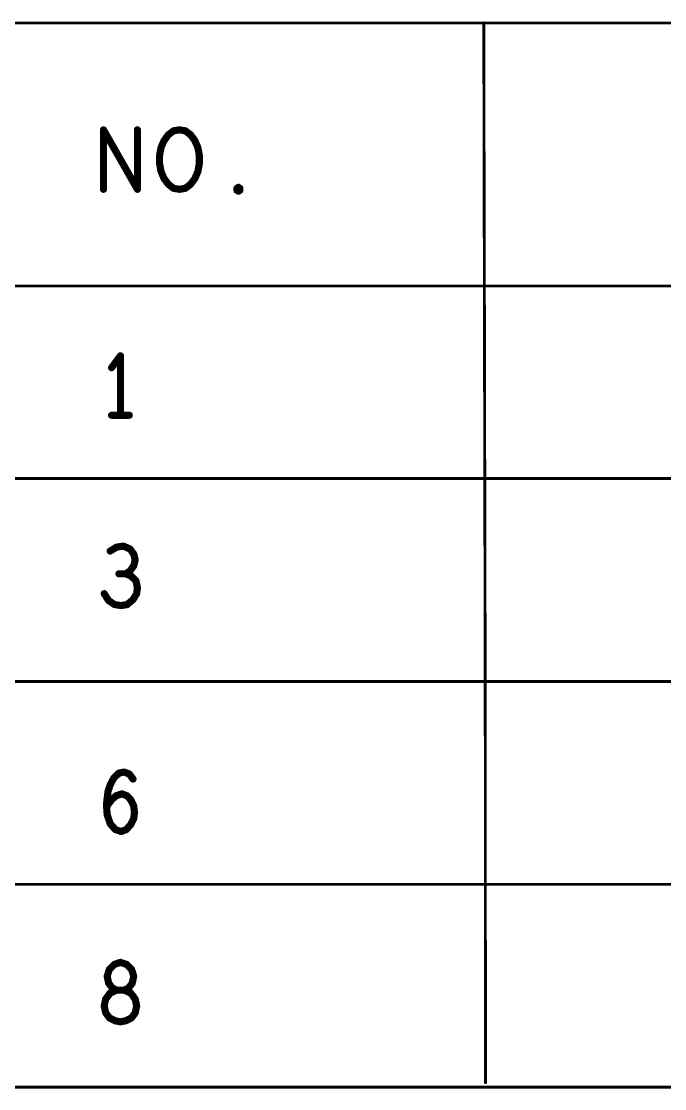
# Model space of a CAD drawing. Extents: x -14.2 to 19.9, y -5.2 to 16.9.
# Drawn here: x -11.257 to -9.905, y 4.398 to 6.641 of the extents above; entities that cross this region are included whole.
import ezdxf

# ---------------------------------------------------------------- set-up
doc = ezdxf.new("R2010")
doc.units = 0
doc.layers.get('0').update_dxf_attribs({"linetype": 'CONTINUOUS'})
doc.layers.add('FAB', color=2, linetype='CONTINUOUS')

# ---------------------------------------------------------------- blocks, each defined once
blk = doc.blocks.new('ROUND_1')
at = {"const_width": 0.003}
blk.add_lwpolyline([(-0.0015, 0, 1), (0.0015, 0, 1)], format="xyb", close=True, dxfattribs=at)
blk = doc.blocks.new('ROUND_105')
at = {"const_width": 0.0075}
blk.add_lwpolyline([(-0.00375, 0, 1), (0.00375, 0, 1)], format="xyb", close=True, dxfattribs=at)

msp = doc.modelspace()

# ---------------------------------------------------------------- linework, layer by layer
at = {"layer": 'FAB'}
for points, const_width in [([(-10.2849, 6.6381), (-10.2819, 5.2527)], 0.006), ([(-1.9748, 6.6377), (-12.3898, 6.6377)], 0.006), ([(-11.0842, 6.2881), (-11.0842, 6.4131)], 0.015), ([(-11.0842, 6.4131), (-11.0129, 6.2881)], 0.015), ([(-11.0129, 6.2881), (-11.0129, 6.4131)], 0.015), ([(-10.9478, 6.4027), (-10.937, 6.411)], 0.015), ([(-10.937, 6.411), (-10.9246, 6.4131)], 0.015), ([(-10.9246, 6.4131), (-10.9122, 6.411)], 0.015), ([(-10.9122, 6.411), (-10.9013, 6.4027)], 0.015), ([(-10.9633, 6.3756), (-10.9571, 6.3902)], 0.015), ([(-10.9571, 6.3902), (-10.9478, 6.4027)], 0.015), ([(-10.9013, 6.4027), (-10.892, 6.3902)], 0.015), ([(-10.892, 6.3902), (-10.8858, 6.3756)], 0.015), ([(-10.9664, 6.359), (-10.9633, 6.3756)], 0.015), ([(-10.8858, 6.3756), (-10.8827, 6.359)], 0.015), ([(-10.9664, 6.3423), (-10.9664, 6.359)], 0.015), ([(-10.9633, 6.3256), (-10.9664, 6.3423)], 0.015), ([(-10.8827, 6.3423), (-10.8858, 6.3256)], 0.015), ([(-10.8827, 6.359), (-10.8827, 6.3423)], 0.015), ([(-10.9571, 6.311), (-10.9633, 6.3256)], 0.015), ([(-10.8858, 6.3256), (-10.892, 6.311)], 0.015), ([(-10.9478, 6.2985), (-10.9571, 6.311)], 0.015), ([(-10.937, 6.2902), (-10.9478, 6.2985)], 0.015), ([(-10.9013, 6.2985), (-10.9122, 6.2902)], 0.015), ([(-10.892, 6.311), (-10.9013, 6.2985)], 0.015), ([(-10.9246, 6.2881), (-10.937, 6.2902)], 0.015), ([(-10.9122, 6.2902), (-10.9246, 6.2881)], 0.015), ([(-10.8037, 6.2902), (-10.8006, 6.2923)], 0.015), ([(-10.8037, 6.286), (-10.8037, 6.2902)], 0.015), ([(-10.8006, 6.284), (-10.8037, 6.286)], 0.015), ([(-10.8006, 6.2923), (-10.7975, 6.2902)], 0.015), ([(-10.7975, 6.286), (-10.8006, 6.284)], 0.015), ([(-10.7975, 6.2902), (-10.7975, 6.286)], 0.015), ([(-12.3866, 6.0848), (-1.9736, 6.0848)], 0.006), ([(-11.0486, 5.9381), (-11.0672, 5.9131)], 0.015), ([(-11.0486, 5.8131), (-11.0486, 5.9381)], 0.015), ([(-11.0672, 5.8131), (-11.03, 5.8131)], 0.015), ([(-12.3806, 5.6801), (-1.9696, 5.6801)], 0.006), ([(-11.0563, 5.536), (-11.0703, 5.5277)], 0.015), ([(-11.0424, 5.5381), (-11.0563, 5.536)], 0.015), ([(-11.0284, 5.5319), (-11.0424, 5.5381)], 0.015), ([(-11.0207, 5.5215), (-11.0284, 5.5319)], 0.015), ([(-11.0176, 5.509), (-11.0207, 5.5215)], 0.015), ([(-11.0284, 5.486), (-11.0207, 5.4965)], 0.015), ([(-11.0207, 5.4965), (-11.0176, 5.509)], 0.015), ([(-11.0377, 5.4798), (-11.0517, 5.4798)], 0.015), ([(-11.0377, 5.4798), (-11.0284, 5.486)], 0.015), ([(-11.0269, 5.4756), (-11.0377, 5.4798)], 0.015), ([(-11.016, 5.4652), (-11.0269, 5.4756)], 0.015), ([(-11.0129, 5.4506), (-11.016, 5.4652)], 0.015), ([(-11.0145, 5.4381), (-11.0129, 5.4506)], 0.015), ([(-11.0827, 5.4381), (-11.0734, 5.4235)], 0.015), ([(-11.0734, 5.4235), (-11.061, 5.4152)], 0.015), ([(-11.0346, 5.4152), (-11.0222, 5.4256)], 0.015), ([(-11.0222, 5.4256), (-11.0145, 5.4381)], 0.015), ([(-11.061, 5.4152), (-11.047, 5.4131)], 0.015), ([(-11.047, 5.4131), (-11.0346, 5.4152)], 0.015), ([(-12.3924, 5.2536), (-1.9714, 5.2536)], 0.006), ([(-10.2819, 5.2527), (-10.2813, 4.4101)], 0.006), ([(-11.0517, 5.061), (-11.0408, 5.0631)], 0.015), ([(-11.0408, 5.0631), (-11.03, 5.059)], 0.015), ([(-11.0703, 5.036), (-11.0625, 5.0506)], 0.015), ([(-11.0625, 5.0506), (-11.0517, 5.061)], 0.015), ([(-11.03, 5.059), (-11.0222, 5.0485)], 0.015), ([(-11.078, 4.9944), (-11.0749, 5.0215)], 0.015), ([(-11.0749, 5.0215), (-11.0703, 5.036)], 0.015), ([(-11.078, 4.9902), (-11.0672, 5.0048)], 0.015), ([(-11.0672, 5.0048), (-11.0579, 5.0131)], 0.015), ([(-11.0579, 5.0131), (-11.0455, 5.0173)], 0.015), ([(-11.0455, 5.0173), (-11.0346, 5.0131)], 0.015), ([(-11.0346, 5.0131), (-11.0269, 5.0048)], 0.015), ([(-11.0269, 5.0048), (-11.0207, 4.9923)], 0.015), ([(-11.0765, 4.9735), (-11.078, 4.9944)], 0.015), ([(-11.0703, 4.9548), (-11.0765, 4.9735)], 0.015), ([(-11.0207, 4.9923), (-11.0191, 4.9777)], 0.015), ([(-11.0191, 4.9777), (-11.0207, 4.9652)], 0.015), ([(-11.0594, 4.9423), (-11.0703, 4.9548)], 0.015), ([(-11.0269, 4.9527), (-11.0362, 4.9423)], 0.015), ([(-11.0207, 4.9652), (-11.0269, 4.9527)], 0.015), ([(-11.047, 4.9381), (-11.0594, 4.9423)], 0.015), ([(-11.0362, 4.9423), (-11.047, 4.9381)], 0.015), ([(-12.3924, 4.8271), (-1.9714, 4.8271)], 0.006), ([(-11.0718, 4.6485), (-11.061, 4.659)], 0.015), ([(-11.061, 4.659), (-11.0486, 4.6631)], 0.015), ([(-11.0486, 4.6631), (-11.0362, 4.659)], 0.015), ([(-11.0362, 4.659), (-11.0253, 4.6485)], 0.015), ([(-11.0765, 4.634), (-11.0718, 4.6485)], 0.015), ([(-11.0253, 4.6485), (-11.0207, 4.634)], 0.015), ([(-11.0734, 4.6194), (-11.0765, 4.634)], 0.015), ([(-11.0656, 4.609), (-11.0734, 4.6194)], 0.015), ([(-11.0238, 4.6194), (-11.0315, 4.609)], 0.015), ([(-11.0207, 4.634), (-11.0238, 4.6194)], 0.015), ([(-11.0703, 4.5985), (-11.0796, 4.586)], 0.015), ([(-11.0563, 4.6048), (-11.0703, 4.5985)], 0.015), ([(-11.0563, 4.6048), (-11.0656, 4.609)], 0.015), ([(-11.0408, 4.6048), (-11.0563, 4.6048)], 0.015), ([(-11.0408, 4.6048), (-11.0563, 4.6048)], 0.015), ([(-11.0315, 4.609), (-11.0408, 4.6048)], 0.015), ([(-11.0269, 4.5985), (-11.0408, 4.6048)], 0.015), ([(-11.0176, 4.586), (-11.0269, 4.5985)], 0.015), ([(-11.0796, 4.586), (-11.0827, 4.5715)], 0.015), ([(-11.0827, 4.5715), (-11.0796, 4.5569)], 0.015), ([(-11.0145, 4.5715), (-11.0176, 4.586)], 0.015), ([(-11.0176, 4.5569), (-11.0145, 4.5715)], 0.015), ([(-11.0796, 4.5569), (-11.0718, 4.5465)], 0.015), ([(-11.0253, 4.5465), (-11.0176, 4.5569)], 0.015), ([(-11.0718, 4.5465), (-11.0594, 4.5402)], 0.015), ([(-11.0594, 4.5402), (-11.0486, 4.5381)], 0.015), ([(-11.0486, 4.5381), (-11.0377, 4.5402)], 0.015), ([(-11.0377, 4.5402), (-11.0253, 4.5465)], 0.015), ([(-12.3924, 4.4006), (-1.9724, 4.4006)], 0.006)]:
    msp.add_lwpolyline(points, dxfattribs=dict(at, const_width=const_width))

# ---------------------------------------------------------------- block references
for name, p in [('ROUND_1', (-10.2849, 6.6381)), ('ROUND_105', (-11.0842, 6.4131)), ('ROUND_105', (-11.0842, 6.4131)), ('ROUND_105', (-11.0129, 6.4131)), ('ROUND_105', (-10.937, 6.411)), ('ROUND_105', (-10.937, 6.411)), ('ROUND_105', (-10.9246, 6.4131)), ('ROUND_105', (-10.9246, 6.4131)), ('ROUND_105', (-10.9122, 6.411)), ('ROUND_105', (-10.9122, 6.411)), ('ROUND_105', (-10.9571, 6.3902)), ('ROUND_105', (-10.9571, 6.3902)), ('ROUND_105', (-10.9478, 6.4027)), ('ROUND_105', (-10.9478, 6.4027)), ('ROUND_105', (-10.9013, 6.4027)), ('ROUND_105', (-10.9013, 6.4027)), ('ROUND_105', (-10.892, 6.3902)), ('ROUND_105', (-10.892, 6.3902)), ('ROUND_105', (-10.9633, 6.3756)), ('ROUND_105', (-10.9633, 6.3756)), ('ROUND_105', (-10.8858, 6.3756)), ('ROUND_105', (-10.8858, 6.3756)), ('ROUND_105', (-10.9664, 6.359)), ('ROUND_105', (-10.9664, 6.359)), ('ROUND_105', (-10.9664, 6.3423)), ('ROUND_105', (-10.9664, 6.3423)), ('ROUND_105', (-10.8827, 6.359)), ('ROUND_105', (-10.8827, 6.359)), ('ROUND_105', (-10.8827, 6.3423)), ('ROUND_105', (-10.8827, 6.3423)), ('ROUND_105', (-10.9633, 6.3256)), ('ROUND_105', (-10.9633, 6.3256)), ('ROUND_105', (-10.8858, 6.3256)), ('ROUND_105', (-10.8858, 6.3256)), ('ROUND_105', (-10.9571, 6.311)), ('ROUND_105', (-10.9571, 6.311)), ('ROUND_105', (-10.9478, 6.2985)), ('ROUND_105', (-10.9478, 6.2985)), ('ROUND_105', (-10.9013, 6.2985)), ('ROUND_105', (-10.9013, 6.2985)), ('ROUND_105', (-10.892, 6.311)), ('ROUND_105', (-10.892, 6.311)), ('ROUND_105', (-11.0842, 6.2881)), ('ROUND_105', (-11.0129, 6.2881)), ('ROUND_105', (-11.0129, 6.2881)), ('ROUND_105', (-10.937, 6.2902)), ('ROUND_105', (-10.937, 6.2902)), ('ROUND_105', (-10.9246, 6.2881)), ('ROUND_105', (-10.9246, 6.2881)), ('ROUND_105', (-10.9122, 6.2902)), ('ROUND_105', (-10.9122, 6.2902)), ('ROUND_105', (-10.8037, 6.2902)), ('ROUND_105', (-10.8037, 6.2902)), ('ROUND_105', (-10.8037, 6.286)), ('ROUND_105', (-10.8037, 6.286)), ('ROUND_105', (-10.8006, 6.2923)), ('ROUND_105', (-10.8006, 6.2923)), ('ROUND_105', (-10.8006, 6.284)), ('ROUND_105', (-10.8006, 6.284)), ('ROUND_105', (-10.7975, 6.2902)), ('ROUND_105', (-10.7975, 6.2902)), ('ROUND_105', (-10.7975, 6.286)), ('ROUND_105', (-10.7975, 6.286)), ('ROUND_105', (-11.0486, 5.9381)), ('ROUND_105', (-11.0486, 5.9381)), ('ROUND_105', (-11.0672, 5.9131)), ('ROUND_105', (-11.0672, 5.8131)), ('ROUND_105', (-11.0486, 5.8131)), ('ROUND_105', (-11.03, 5.8131)), ('ROUND_105', (-11.0563, 5.536)), ('ROUND_105', (-11.0563, 5.536)), ('ROUND_105', (-11.0424, 5.5381)), ('ROUND_105', (-11.0424, 5.5381)), ('ROUND_105', (-11.0703, 5.5277)), ('ROUND_105', (-11.0284, 5.5319)), ('ROUND_105', (-11.0284, 5.5319)), ('ROUND_105', (-11.0207, 5.5215)), ('ROUND_105', (-11.0207, 5.5215)), ('ROUND_105', (-11.0207, 5.4965)), ('ROUND_105', (-11.0207, 5.4965)), ('ROUND_105', (-11.0176, 5.509)), ('ROUND_105', (-11.0176, 5.509)), ('ROUND_105', (-11.0517, 5.4798)), ('ROUND_105', (-11.0377, 5.4798)), ('ROUND_105', (-11.0377, 5.4798)), ('ROUND_105', (-11.0377, 5.4798)), ('ROUND_105', (-11.0284, 5.486)), ('ROUND_105', (-11.0284, 5.486)), ('ROUND_105', (-11.0269, 5.4756)), ('ROUND_105', (-11.0269, 5.4756)), ('ROUND_105', (-11.016, 5.4652)), ('ROUND_105', (-11.016, 5.4652)), ('ROUND_105', (-11.0129, 5.4506)), ('ROUND_105', (-11.0129, 5.4506)), ('ROUND_105', (-11.0827, 5.4381)), ('ROUND_105', (-11.0734, 5.4235)), ('ROUND_105', (-11.0734, 5.4235)), ('ROUND_105', (-11.0222, 5.4256)), ('ROUND_105', (-11.0222, 5.4256)), ('ROUND_105', (-11.0145, 5.4381)), ('ROUND_105', (-11.0145, 5.4381)), ('ROUND_105', (-11.061, 5.4152)), ('ROUND_105', (-11.061, 5.4152)), ('ROUND_105', (-11.047, 5.4131)), ('ROUND_105', (-11.047, 5.4131)), ('ROUND_105', (-11.0346, 5.4152)), ('ROUND_105', (-11.0346, 5.4152)), ('ROUND_1', (-10.2819, 5.2527)), ('ROUND_1', (-10.2819, 5.2527)), ('ROUND_105', (-11.0408, 5.0631)), ('ROUND_105', (-11.0408, 5.0631)), ('ROUND_105', (-11.0625, 5.0506)), ('ROUND_105', (-11.0625, 5.0506)), ('ROUND_105', (-11.0517, 5.061)), ('ROUND_105', (-11.0517, 5.061)), ('ROUND_105', (-11.03, 5.059)), ('ROUND_105', (-11.03, 5.059)), ('ROUND_105', (-11.0222, 5.0485)), ('ROUND_105', (-11.0749, 5.0215)), ('ROUND_105', (-11.0749, 5.0215)), ('ROUND_105', (-11.0703, 5.036)), ('ROUND_105', (-11.0703, 5.036)), ('ROUND_105', (-11.0672, 5.0048)), ('ROUND_105', (-11.0672, 5.0048)), ('ROUND_105', (-11.0579, 5.0131)), ('ROUND_105', (-11.0579, 5.0131)), ('ROUND_105', (-11.0455, 5.0173)), ('ROUND_105', (-11.0455, 5.0173)), ('ROUND_105', (-11.0346, 5.0131)), ('ROUND_105', (-11.0346, 5.0131)), ('ROUND_105', (-11.0269, 5.0048)), ('ROUND_105', (-11.0269, 5.0048)), ('ROUND_105', (-11.078, 4.9944)), ('ROUND_105', (-11.078, 4.9944)), ('ROUND_105', (-11.078, 4.9902)), ('ROUND_105', (-11.0765, 4.9735)), ('ROUND_105', (-11.0765, 4.9735)), ('ROUND_105', (-11.0207, 4.9923)), ('ROUND_105', (-11.0207, 4.9923)), ('ROUND_105', (-11.0191, 4.9777)), ('ROUND_105', (-11.0191, 4.9777)), ('ROUND_105', (-11.0703, 4.9548)), ('ROUND_105', (-11.0703, 4.9548)), ('ROUND_105', (-11.0269, 4.9527)), ('ROUND_105', (-11.0269, 4.9527)), ('ROUND_105', (-11.0207, 4.9652)), ('ROUND_105', (-11.0207, 4.9652)), ('ROUND_105', (-11.0594, 4.9423)), ('ROUND_105', (-11.0594, 4.9423)), ('ROUND_105', (-11.047, 4.9381)), ('ROUND_105', (-11.047, 4.9381)), ('ROUND_105', (-11.0362, 4.9423)), ('ROUND_105', (-11.0362, 4.9423)), ('ROUND_105', (-11.061, 4.659)), ('ROUND_105', (-11.061, 4.659)), ('ROUND_105', (-11.0486, 4.6631)), ('ROUND_105', (-11.0486, 4.6631)), ('ROUND_105', (-11.0362, 4.659)), ('ROUND_105', (-11.0362, 4.659)), ('ROUND_105', (-11.0718, 4.6485)), ('ROUND_105', (-11.0718, 4.6485)), ('ROUND_105', (-11.0253, 4.6485)), ('ROUND_105', (-11.0253, 4.6485)), ('ROUND_105', (-11.0765, 4.634)), ('ROUND_105', (-11.0765, 4.634)), ('ROUND_105', (-11.0734, 4.6194)), ('ROUND_105', (-11.0734, 4.6194)), ('ROUND_105', (-11.0238, 4.6194)), ('ROUND_105', (-11.0238, 4.6194)), ('ROUND_105', (-11.0207, 4.634)), ('ROUND_105', (-11.0207, 4.634)), ('ROUND_105', (-11.0703, 4.5985)), ('ROUND_105', (-11.0703, 4.5985)), ('ROUND_105', (-11.0656, 4.609)), ('ROUND_105', (-11.0656, 4.609)), ('ROUND_105', (-11.0563, 4.6048)), ('ROUND_105', (-11.0563, 4.6048)), ('ROUND_105', (-11.0563, 4.6048)), ('ROUND_105', (-11.0563, 4.6048)), ('ROUND_105', (-11.0408, 4.6048)), ('ROUND_105', (-11.0408, 4.6048)), ('ROUND_105', (-11.0408, 4.6048)), ('ROUND_105', (-11.0408, 4.6048)), ('ROUND_105', (-11.0315, 4.609)), ('ROUND_105', (-11.0315, 4.609)), ('ROUND_105', (-11.0269, 4.5985)), ('ROUND_105', (-11.0269, 4.5985)), ('ROUND_105', (-11.0827, 4.5715)), ('ROUND_105', (-11.0827, 4.5715)), ('ROUND_105', (-11.0796, 4.586)), ('ROUND_105', (-11.0796, 4.586)), ('ROUND_105', (-11.0176, 4.586)), ('ROUND_105', (-11.0176, 4.586)), ('ROUND_105', (-11.0145, 4.5715)), ('ROUND_105', (-11.0145, 4.5715)), ('ROUND_105', (-11.0796, 4.5569)), ('ROUND_105', (-11.0796, 4.5569)), ('ROUND_105', (-11.0176, 4.5569)), ('ROUND_105', (-11.0176, 4.5569)), ('ROUND_105', (-11.0718, 4.5465)), ('ROUND_105', (-11.0718, 4.5465)), ('ROUND_105', (-11.0594, 4.5402)), ('ROUND_105', (-11.0594, 4.5402)), ('ROUND_105', (-11.0486, 4.5381)), ('ROUND_105', (-11.0486, 4.5381)), ('ROUND_105', (-11.0377, 4.5402)), ('ROUND_105', (-11.0377, 4.5402)), ('ROUND_105', (-11.0253, 4.5465)), ('ROUND_105', (-11.0253, 4.5465)), ('ROUND_1', (-10.2813, 4.4101))]:
    msp.add_blockref(name, p, dxfattribs=at)

doc.saveas('drawing.dxf')
